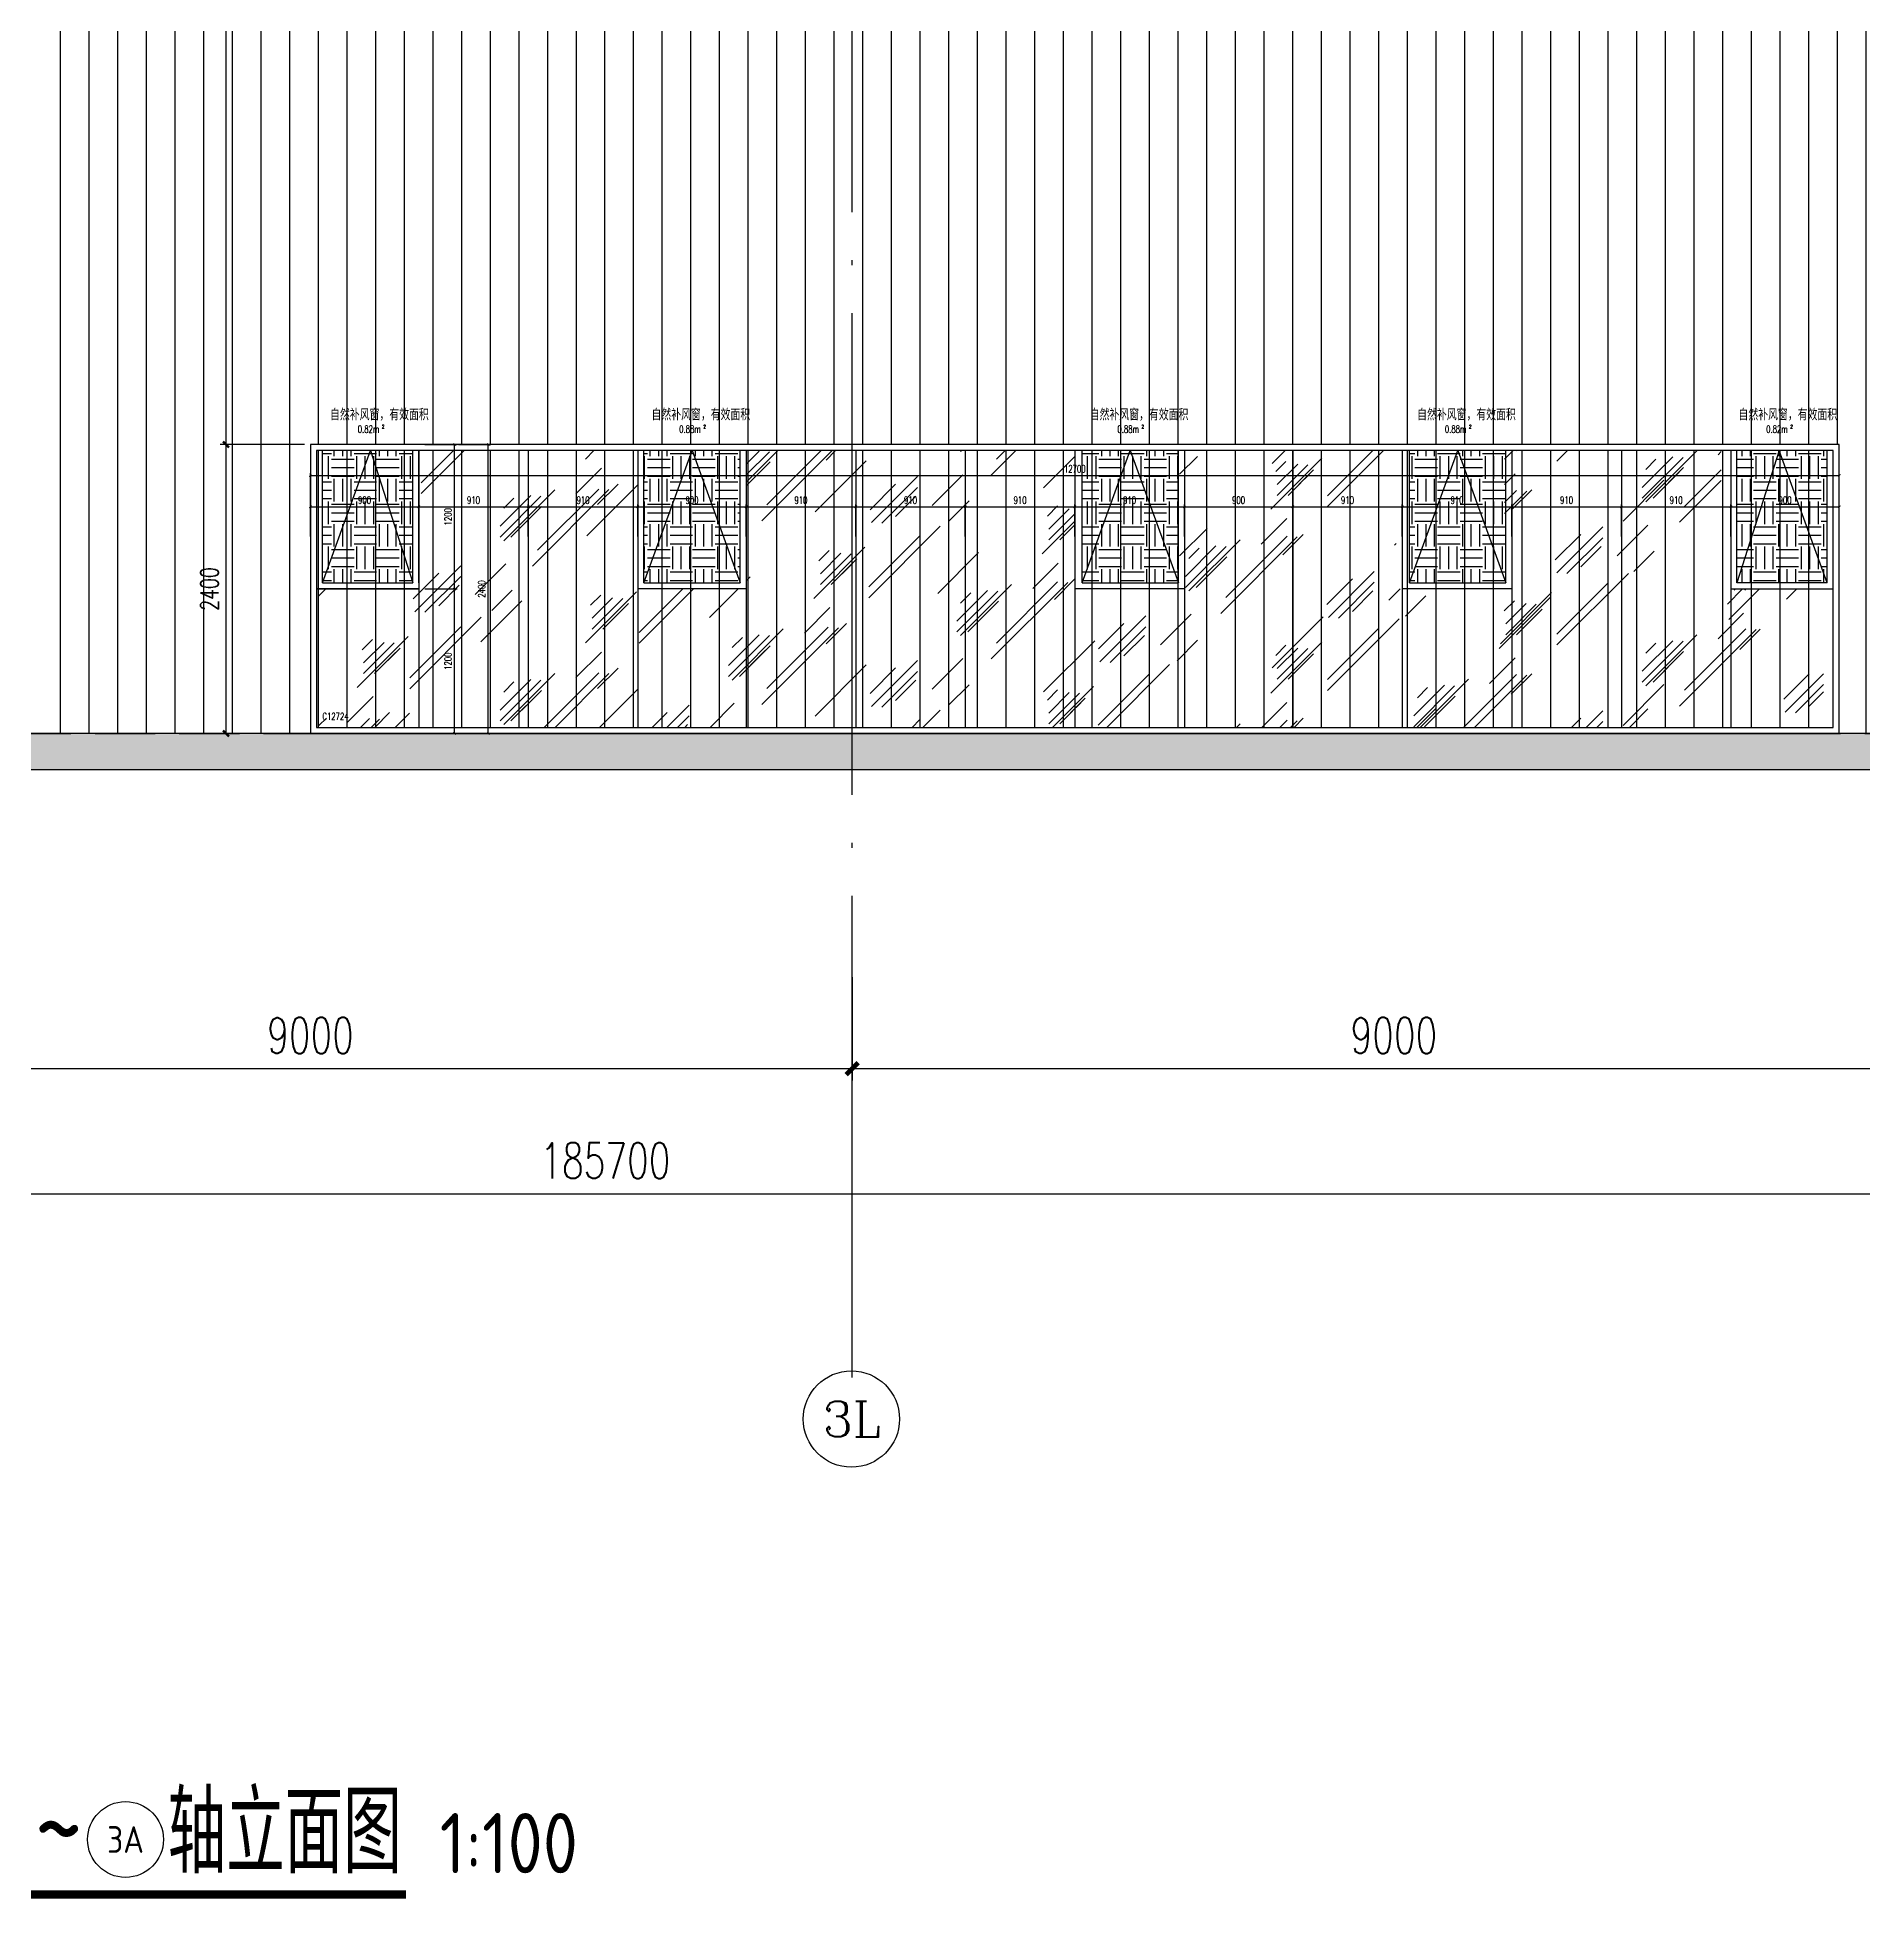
# Model space of a CAD drawing. Extents: x -4210259 to 293730, y -7499 to 868879.
# Drawn here: x -158069 to -142896, y 507556 to 523021 of the extents above; entities that cross this region are included whole.
import ezdxf
from ezdxf.enums import TextEntityAlignment as Align

# ---------------------------------------------------------------- set-up
doc = ezdxf.new("R2010")
doc.units = 0
doc.header["$LTSCALE"] = 1000
doc.header["$MEASUREMENT"] = 0
doc.linetypes.add('__DASH', pattern=[0.35, 0.25, -0.1])
doc.linetypes.add('DOTE', pattern=[2.42, 2, -0.2, 0.02, -0.2])
doc.layers.get('Defpoints').update_dxf_attribs({"color": 210})
for name, color, linetype in [('A-AXIS-D', 1, 'Continuous'), ('A-AXIS-DOTE', 14, 'DOTE'), ('A-AXIS-DP', 126, 'Continuous'), ('A-HATCH-2', 251, 'Continuous'), ('A-LIN-V', 9, 'Continuous'), ('A-WINDOW', 140, 'Continuous'), ('A-门窗表显示尺寸', 160, 'Continuous'), ('AS-WALL', 40, 'Continuous'), ('DIM_SYMB', 3, 'Continuous'), ('PUB_TEXT', 7, 'Continuous'), ('SPACE', 7, 'Continuous'), ('SPACE_HATCH', 8, 'Continuous')]:
    doc.layers.add(name, color=color, linetype=linetype)
doc.layers.add('A-WALL-HATCH', color=8, linetype='Continuous', lineweight=13)
doc.styles.add('_TCH_AXIS', font='COMPLEX', dxfattribs={"bigfont": 'GBCBIG'})
doc.styles.add('_TCH_DIM_T3', font='SIMPLEX', dxfattribs={"width": 0.705882, "bigfont": 'GBCBIG'})
doc.styles.add('_TCH_SPACE', font='SIMPLEX', dxfattribs={"height": 5, "bigfont": 'GBCBIG'})
doc.styles.add('A-DIM_T3', font='SIMPLEX', dxfattribs={"width": 0.705882, "bigfont": 'GBCBIG'})
doc.styles.add('A-STANDARD', font='SIMPLEX', dxfattribs={"bigfont": 'GBCBIG'})
doc.styles.get("Standard").update_dxf_attribs({"font": 'gbenor.shx', "bigfont": 'gbcbig.shx'})
doc.dimstyles.new('_TCH_ARCH&&100', dxfattribs={"dimtxt": 297.5, "dimasz": 100, "dimexe": 100, "dimexo": 100, "dimgap": 126.25, "dimtad": 1, "dimdec": 0, "dimzin": 0, "dimdsep": 46, "dimtxsty": '_TCH_DIM_T3', "dimblk": 'ARCHTICK', "dimcen": 0.09, "dimclrt": 7, "dimazin": 2, "dimtfac": 1, "dimtdec": 0, "dimtix": 1, "dimtmove": 2, "dimatfit": 3, "dimfxl": 0, "dimtolj": 1, "dimtzin": 0, "dimarcsym": 0})
doc.dimstyles.new('_TCH_ARCH&&50', dxfattribs={"dimtxt": 148.75, "dimasz": 50, "dimexe": 50, "dimexo": 50, "dimgap": 63.125, "dimtad": 1, "dimdec": 0, "dimzin": 0, "dimdsep": 46, "dimtxsty": '_TCH_DIM_T3', "dimblk": 'ARCHTICK', "dimcen": 0.09, "dimclrt": 7, "dimazin": 2, "dimtfac": 1, "dimtdec": 0, "dimtix": 1, "dimtmove": 2, "dimatfit": 3, "dimfxl": 0, "dimtolj": 1, "dimtzin": 0, "dimarcsym": 0})
doc.dimstyles.new('A-DIM&&20', dxfattribs={"dimtxt": 59.5, "dimasz": 20, "dimexe": 20, "dimexo": 20, "dimgap": 25.25, "dimtad": 1, "dimdec": 0, "dimzin": 0, "dimdsep": 46, "dimtxsty": 'A-DIM_T3', "dimblk": 'ARCHTICK', "dimcen": 0.09, "dimclrt": 7, "dimazin": 2, "dimtfac": 1, "dimtdec": 0, "dimtix": 1, "dimtmove": 2, "dimatfit": 3, "dimfxl": 0, "dimtolj": 1, "dimtzin": 0, "dimarcsym": 0})
pattern_1 = [(0, (0, 0), (187.5, 187.5), [187.5, -187.5]), (0, (0, 70.31), (187.5, 187.5), [187.5, -187.5]), (0, (0, 140.62), (187.5, 187.5), [187.5, -187.5]), (90, (23.44, 164.06), (-187.5, 187.5), [187.5, -187.5]), (90, (93.75, 164.06), (-187.5, 187.5), [187.5, -187.5]), (90, (164.06, 164.06), (-187.5, 187.5), [187.5, -187.5])]

# ---------------------------------------------------------------- blocks, each defined once
blk = doc.blocks.new('_ArchTick')
at = {"color": 0, "linetype": 'ByBlock', "const_width": 0.4}
blk.add_lwpolyline([(-0.5, -0.5), (0.5, 0.5)], dxfattribs=at)
blk = doc.blocks.new('*D1354')
at = {"layer": 'A-门窗表显示尺寸', "color": 0, "lineweight": -2}
for p, q in [((90329, 519637), (90597, 519637)), ((90577, 517237), (90577, 519637)), ((90329, 517237), (90597, 517237))]:
    blk.add_line(p, q, dxfattribs=at)
at = {"layer": 'Defpoints', "color": 0}
for p in [(90309, 519637), (90577, 519637), (90309, 517237)]:
    blk.add_point(p, dxfattribs=at)
at = {"layer": 'A-门窗表显示尺寸', "color": 0, "lineweight": -2, "xscale": 20, "yscale": 20, "zscale": 20}
for p, rotation in [((90577, 519637), 90), ((90577, 517237), 270)]:
    blk.add_blockref('_ArchTick', p, dxfattribs=dict(at, rotation=rotation))
at = {"layer": 'A-门窗表显示尺寸', "color": 7, "insert": (90522, 518437), "char_height": 59.5, "attachment_point": 5, "rotation": 90, "style": 'A-DIM_T3'}
blk.add_mtext('\\A1;2400', dxfattribs=at)
blk = doc.blocks.new('*D1355')
at = {"layer": 'A-门窗表显示尺寸', "color": 0, "lineweight": -2}
for p, q in [((89099, 519132), (89099, 519400)), ((89099, 519380), (101799, 519380)), ((101799, 519132), (101799, 519400))]:
    blk.add_line(p, q, dxfattribs=at)
at = {"layer": 'Defpoints', "color": 0}
for p in [(101799, 519380), (89099, 519112), (101799, 519112)]:
    blk.add_point(p, dxfattribs=at)
at = {"layer": 'A-门窗表显示尺寸', "color": 0, "lineweight": -2, "xscale": 20, "yscale": 20, "zscale": 20, "rotation": 180}
blk.add_blockref('_ArchTick', (89099, 519380), dxfattribs=at)
at = {"layer": 'A-门窗表显示尺寸', "color": 0, "lineweight": -2, "xscale": 20, "yscale": 20, "zscale": 20}
blk.add_blockref('_ArchTick', (101799, 519380), dxfattribs=at)
at = {"layer": 'A-门窗表显示尺寸', "color": 7, "insert": (95449, 519435), "char_height": 59.5, "attachment_point": 5, "style": 'A-DIM_T3'}
blk.add_mtext('\\A1;12700', dxfattribs=at)
blk = doc.blocks.new('*D1356')
at = {"layer": 'A-门窗表显示尺寸', "color": 0, "lineweight": -2}
for p, q in [((89099, 518872), (89099, 519140)), ((89999, 518872), (89999, 519140)), ((89099, 519120), (89999, 519120))]:
    blk.add_line(p, q, dxfattribs=at)
at = {"layer": 'Defpoints', "color": 0}
for p in [(89999, 519120), (89099, 518852), (89999, 518852)]:
    blk.add_point(p, dxfattribs=at)
at = {"layer": 'A-门窗表显示尺寸', "color": 0, "lineweight": -2, "xscale": 20, "yscale": 20, "zscale": 20, "rotation": 180}
blk.add_blockref('_ArchTick', (89099, 519120), dxfattribs=at)
at = {"layer": 'A-门窗表显示尺寸', "color": 0, "lineweight": -2, "xscale": 20, "yscale": 20, "zscale": 20}
blk.add_blockref('_ArchTick', (89999, 519120), dxfattribs=at)
at = {"layer": 'A-门窗表显示尺寸', "color": 7, "insert": (89549, 519175), "char_height": 59.5, "attachment_point": 5, "style": 'A-DIM_T3'}
blk.add_mtext('\\A1;900', dxfattribs=at)
blk = doc.blocks.new('*D1357')
at = {"layer": 'A-门窗表显示尺寸', "color": 0, "lineweight": -2}
for p, q in [((89999, 518872), (89999, 519140)), ((90909, 518872), (90909, 519140)), ((89999, 519120), (90909, 519120))]:
    blk.add_line(p, q, dxfattribs=at)
at = {"layer": 'Defpoints', "color": 0}
for p in [(90909, 519120), (89999, 518852), (90909, 518852)]:
    blk.add_point(p, dxfattribs=at)
at = {"layer": 'A-门窗表显示尺寸', "color": 0, "lineweight": -2, "xscale": 20, "yscale": 20, "zscale": 20, "rotation": 180}
blk.add_blockref('_ArchTick', (89999, 519120), dxfattribs=at)
at = {"layer": 'A-门窗表显示尺寸', "color": 0, "lineweight": -2, "xscale": 20, "yscale": 20, "zscale": 20}
blk.add_blockref('_ArchTick', (90909, 519120), dxfattribs=at)
at = {"layer": 'A-门窗表显示尺寸', "color": 7, "insert": (90454, 519175), "char_height": 59.5, "attachment_point": 5, "style": 'A-DIM_T3'}
blk.add_mtext('\\A1;910', dxfattribs=at)
blk = doc.blocks.new('*D1358')
at = {"layer": 'A-门窗表显示尺寸', "color": 0, "lineweight": -2}
for p, q in [((90909, 518872), (90909, 519140)), ((91819, 518872), (91819, 519140)), ((90909, 519120), (91819, 519120))]:
    blk.add_line(p, q, dxfattribs=at)
at = {"layer": 'Defpoints', "color": 0}
for p in [(91819, 519120), (90909, 518852), (91819, 518852)]:
    blk.add_point(p, dxfattribs=at)
at = {"layer": 'A-门窗表显示尺寸', "color": 0, "lineweight": -2, "xscale": 20, "yscale": 20, "zscale": 20, "rotation": 180}
blk.add_blockref('_ArchTick', (90909, 519120), dxfattribs=at)
at = {"layer": 'A-门窗表显示尺寸', "color": 0, "lineweight": -2, "xscale": 20, "yscale": 20, "zscale": 20}
blk.add_blockref('_ArchTick', (91819, 519120), dxfattribs=at)
at = {"layer": 'A-门窗表显示尺寸', "color": 7, "insert": (91364, 519175), "char_height": 59.5, "attachment_point": 5, "style": 'A-DIM_T3'}
blk.add_mtext('\\A1;910', dxfattribs=at)
blk = doc.blocks.new('*D1359')
at = {"layer": 'A-门窗表显示尺寸', "color": 0, "lineweight": -2}
for p, q in [((91819, 518872), (91819, 519140)), ((92719, 518872), (92719, 519140)), ((91819, 519120), (92719, 519120))]:
    blk.add_line(p, q, dxfattribs=at)
at = {"layer": 'Defpoints', "color": 0}
for p in [(92719, 519120), (91819, 518852), (92719, 518852)]:
    blk.add_point(p, dxfattribs=at)
at = {"layer": 'A-门窗表显示尺寸', "color": 0, "lineweight": -2, "xscale": 20, "yscale": 20, "zscale": 20, "rotation": 180}
blk.add_blockref('_ArchTick', (91819, 519120), dxfattribs=at)
at = {"layer": 'A-门窗表显示尺寸', "color": 0, "lineweight": -2, "xscale": 20, "yscale": 20, "zscale": 20}
blk.add_blockref('_ArchTick', (92719, 519120), dxfattribs=at)
at = {"layer": 'A-门窗表显示尺寸', "color": 7, "insert": (92269, 519175), "char_height": 59.5, "attachment_point": 5, "style": 'A-DIM_T3'}
blk.add_mtext('\\A1;900', dxfattribs=at)
blk = doc.blocks.new('*D1360')
at = {"layer": 'A-门窗表显示尺寸', "color": 0, "lineweight": -2}
for p, q in [((92719, 518872), (92719, 519140)), ((93629, 518872), (93629, 519140)), ((92719, 519120), (93629, 519120))]:
    blk.add_line(p, q, dxfattribs=at)
at = {"layer": 'Defpoints', "color": 0}
for p in [(93629, 519120), (92719, 518852), (93629, 518852)]:
    blk.add_point(p, dxfattribs=at)
at = {"layer": 'A-门窗表显示尺寸', "color": 0, "lineweight": -2, "xscale": 20, "yscale": 20, "zscale": 20, "rotation": 180}
blk.add_blockref('_ArchTick', (92719, 519120), dxfattribs=at)
at = {"layer": 'A-门窗表显示尺寸', "color": 0, "lineweight": -2, "xscale": 20, "yscale": 20, "zscale": 20}
blk.add_blockref('_ArchTick', (93629, 519120), dxfattribs=at)
at = {"layer": 'A-门窗表显示尺寸', "color": 7, "insert": (93174, 519175), "char_height": 59.5, "attachment_point": 5, "style": 'A-DIM_T3'}
blk.add_mtext('\\A1;910', dxfattribs=at)
blk = doc.blocks.new('*D1361')
at = {"layer": 'A-门窗表显示尺寸', "color": 0, "lineweight": -2}
for p, q in [((93629, 518872), (93629, 519140)), ((94539, 518872), (94539, 519140)), ((93629, 519120), (94539, 519120))]:
    blk.add_line(p, q, dxfattribs=at)
at = {"layer": 'Defpoints', "color": 0}
for p in [(94539, 519120), (93629, 518852), (94539, 518852)]:
    blk.add_point(p, dxfattribs=at)
at = {"layer": 'A-门窗表显示尺寸', "color": 0, "lineweight": -2, "xscale": 20, "yscale": 20, "zscale": 20, "rotation": 180}
blk.add_blockref('_ArchTick', (93629, 519120), dxfattribs=at)
at = {"layer": 'A-门窗表显示尺寸', "color": 0, "lineweight": -2, "xscale": 20, "yscale": 20, "zscale": 20}
blk.add_blockref('_ArchTick', (94539, 519120), dxfattribs=at)
at = {"layer": 'A-门窗表显示尺寸', "color": 7, "insert": (94084, 519175), "char_height": 59.5, "attachment_point": 5, "style": 'A-DIM_T3'}
blk.add_mtext('\\A1;910', dxfattribs=at)
blk = doc.blocks.new('*D1362')
at = {"layer": 'A-门窗表显示尺寸', "color": 0, "lineweight": -2}
for p, q in [((94539, 518872), (94539, 519140)), ((95449, 518872), (95449, 519140)), ((94539, 519120), (95449, 519120))]:
    blk.add_line(p, q, dxfattribs=at)
at = {"layer": 'Defpoints', "color": 0}
for p in [(95449, 519120), (94539, 518852), (95449, 518852)]:
    blk.add_point(p, dxfattribs=at)
at = {"layer": 'A-门窗表显示尺寸', "color": 0, "lineweight": -2, "xscale": 20, "yscale": 20, "zscale": 20, "rotation": 180}
blk.add_blockref('_ArchTick', (94539, 519120), dxfattribs=at)
at = {"layer": 'A-门窗表显示尺寸', "color": 0, "lineweight": -2, "xscale": 20, "yscale": 20, "zscale": 20}
blk.add_blockref('_ArchTick', (95449, 519120), dxfattribs=at)
at = {"layer": 'A-门窗表显示尺寸', "color": 7, "insert": (94994, 519175), "char_height": 59.5, "attachment_point": 5, "style": 'A-DIM_T3'}
blk.add_mtext('\\A1;910', dxfattribs=at)
blk = doc.blocks.new('*D1363')
at = {"layer": 'A-门窗表显示尺寸', "color": 0, "lineweight": -2}
for p, q in [((95449, 518872), (95449, 519140)), ((96359, 518872), (96359, 519140)), ((95449, 519120), (96359, 519120))]:
    blk.add_line(p, q, dxfattribs=at)
at = {"layer": 'Defpoints', "color": 0}
for p in [(96359, 519120), (95449, 518852), (96359, 518852)]:
    blk.add_point(p, dxfattribs=at)
at = {"layer": 'A-门窗表显示尺寸', "color": 0, "lineweight": -2, "xscale": 20, "yscale": 20, "zscale": 20, "rotation": 180}
blk.add_blockref('_ArchTick', (95449, 519120), dxfattribs=at)
at = {"layer": 'A-门窗表显示尺寸', "color": 0, "lineweight": -2, "xscale": 20, "yscale": 20, "zscale": 20}
blk.add_blockref('_ArchTick', (96359, 519120), dxfattribs=at)
at = {"layer": 'A-门窗表显示尺寸', "color": 7, "insert": (95904, 519175), "char_height": 59.5, "attachment_point": 5, "style": 'A-DIM_T3'}
blk.add_mtext('\\A1;910', dxfattribs=at)
blk = doc.blocks.new('*D1364')
at = {"layer": 'A-门窗表显示尺寸', "color": 0, "lineweight": -2}
for p, q in [((96359, 518872), (96359, 519140)), ((97259, 518872), (97259, 519140)), ((96359, 519120), (97259, 519120))]:
    blk.add_line(p, q, dxfattribs=at)
at = {"layer": 'Defpoints', "color": 0}
for p in [(97259, 519120), (96359, 518852), (97259, 518852)]:
    blk.add_point(p, dxfattribs=at)
at = {"layer": 'A-门窗表显示尺寸', "color": 0, "lineweight": -2, "xscale": 20, "yscale": 20, "zscale": 20, "rotation": 180}
blk.add_blockref('_ArchTick', (96359, 519120), dxfattribs=at)
at = {"layer": 'A-门窗表显示尺寸', "color": 0, "lineweight": -2, "xscale": 20, "yscale": 20, "zscale": 20}
blk.add_blockref('_ArchTick', (97259, 519120), dxfattribs=at)
at = {"layer": 'A-门窗表显示尺寸', "color": 7, "insert": (96809, 519175), "char_height": 59.5, "attachment_point": 5, "style": 'A-DIM_T3'}
blk.add_mtext('\\A1;900', dxfattribs=at)
blk = doc.blocks.new('*D1365')
at = {"layer": 'A-门窗表显示尺寸', "color": 0, "lineweight": -2}
for p, q in [((97259, 518872), (97259, 519140)), ((98169, 518872), (98169, 519140)), ((97259, 519120), (98169, 519120))]:
    blk.add_line(p, q, dxfattribs=at)
at = {"layer": 'Defpoints', "color": 0}
for p in [(98169, 519120), (97259, 518852), (98169, 518852)]:
    blk.add_point(p, dxfattribs=at)
at = {"layer": 'A-门窗表显示尺寸', "color": 0, "lineweight": -2, "xscale": 20, "yscale": 20, "zscale": 20, "rotation": 180}
blk.add_blockref('_ArchTick', (97259, 519120), dxfattribs=at)
at = {"layer": 'A-门窗表显示尺寸', "color": 0, "lineweight": -2, "xscale": 20, "yscale": 20, "zscale": 20}
blk.add_blockref('_ArchTick', (98169, 519120), dxfattribs=at)
at = {"layer": 'A-门窗表显示尺寸', "color": 7, "insert": (97714, 519175), "char_height": 59.5, "attachment_point": 5, "style": 'A-DIM_T3'}
blk.add_mtext('\\A1;910', dxfattribs=at)
blk = doc.blocks.new('*D1366')
at = {"layer": 'A-门窗表显示尺寸', "color": 0, "lineweight": -2}
for p, q in [((98169, 518872), (98169, 519140)), ((99079, 518872), (99079, 519140)), ((98169, 519120), (99079, 519120))]:
    blk.add_line(p, q, dxfattribs=at)
at = {"layer": 'Defpoints', "color": 0}
for p in [(99079, 519120), (98169, 518852), (99079, 518852)]:
    blk.add_point(p, dxfattribs=at)
at = {"layer": 'A-门窗表显示尺寸', "color": 0, "lineweight": -2, "xscale": 20, "yscale": 20, "zscale": 20, "rotation": 180}
blk.add_blockref('_ArchTick', (98169, 519120), dxfattribs=at)
at = {"layer": 'A-门窗表显示尺寸', "color": 0, "lineweight": -2, "xscale": 20, "yscale": 20, "zscale": 20}
blk.add_blockref('_ArchTick', (99079, 519120), dxfattribs=at)
at = {"layer": 'A-门窗表显示尺寸', "color": 7, "insert": (98624, 519175), "char_height": 59.5, "attachment_point": 5, "style": 'A-DIM_T3'}
blk.add_mtext('\\A1;910', dxfattribs=at)
blk = doc.blocks.new('*D1367')
at = {"layer": 'A-门窗表显示尺寸', "color": 0, "lineweight": -2}
for p, q in [((99079, 518872), (99079, 519140)), ((99989, 518872), (99989, 519140)), ((99079, 519120), (99989, 519120))]:
    blk.add_line(p, q, dxfattribs=at)
at = {"layer": 'Defpoints', "color": 0}
for p in [(99989, 519120), (99079, 518852), (99989, 518852)]:
    blk.add_point(p, dxfattribs=at)
at = {"layer": 'A-门窗表显示尺寸', "color": 0, "lineweight": -2, "xscale": 20, "yscale": 20, "zscale": 20, "rotation": 180}
blk.add_blockref('_ArchTick', (99079, 519120), dxfattribs=at)
at = {"layer": 'A-门窗表显示尺寸', "color": 0, "lineweight": -2, "xscale": 20, "yscale": 20, "zscale": 20}
blk.add_blockref('_ArchTick', (99989, 519120), dxfattribs=at)
at = {"layer": 'A-门窗表显示尺寸', "color": 7, "insert": (99534, 519175), "char_height": 59.5, "attachment_point": 5, "style": 'A-DIM_T3'}
blk.add_mtext('\\A1;910', dxfattribs=at)
blk = doc.blocks.new('*D1368')
at = {"layer": 'A-门窗表显示尺寸', "color": 0, "lineweight": -2}
for p, q in [((99989, 518872), (99989, 519140)), ((100899, 518872), (100899, 519140)), ((99989, 519120), (100899, 519120))]:
    blk.add_line(p, q, dxfattribs=at)
at = {"layer": 'Defpoints', "color": 0}
for p in [(100899, 519120), (99989, 518852), (100899, 518852)]:
    blk.add_point(p, dxfattribs=at)
at = {"layer": 'A-门窗表显示尺寸', "color": 0, "lineweight": -2, "xscale": 20, "yscale": 20, "zscale": 20, "rotation": 180}
blk.add_blockref('_ArchTick', (99989, 519120), dxfattribs=at)
at = {"layer": 'A-门窗表显示尺寸', "color": 0, "lineweight": -2, "xscale": 20, "yscale": 20, "zscale": 20}
blk.add_blockref('_ArchTick', (100899, 519120), dxfattribs=at)
at = {"layer": 'A-门窗表显示尺寸', "color": 7, "insert": (100444, 519175), "char_height": 59.5, "attachment_point": 5, "style": 'A-DIM_T3'}
blk.add_mtext('\\A1;910', dxfattribs=at)
blk = doc.blocks.new('*D1369')
at = {"layer": 'A-门窗表显示尺寸', "color": 0, "lineweight": -2}
for p, q in [((100899, 518872), (100899, 519140)), ((101799, 518872), (101799, 519140)), ((100899, 519120), (101799, 519120))]:
    blk.add_line(p, q, dxfattribs=at)
at = {"layer": 'Defpoints', "color": 0}
for p in [(101799, 519120), (100899, 518852), (101799, 518852)]:
    blk.add_point(p, dxfattribs=at)
at = {"layer": 'A-门窗表显示尺寸', "color": 0, "lineweight": -2, "xscale": 20, "yscale": 20, "zscale": 20, "rotation": 180}
blk.add_blockref('_ArchTick', (100899, 519120), dxfattribs=at)
at = {"layer": 'A-门窗表显示尺寸', "color": 0, "lineweight": -2, "xscale": 20, "yscale": 20, "zscale": 20}
blk.add_blockref('_ArchTick', (101799, 519120), dxfattribs=at)
at = {"layer": 'A-门窗表显示尺寸', "color": 7, "insert": (101349, 519175), "char_height": 59.5, "attachment_point": 5, "style": 'A-DIM_T3'}
blk.add_mtext('\\A1;900', dxfattribs=at)
blk = doc.blocks.new('*D1370')
at = {"layer": 'A-门窗表显示尺寸', "color": 0, "lineweight": -2}
for p, q in [((90049, 518437), (90317, 518437)), ((90297, 517237), (90297, 518437)), ((90049, 517237), (90317, 517237))]:
    blk.add_line(p, q, dxfattribs=at)
at = {"layer": 'Defpoints', "color": 0}
for p in [(90029, 518437), (90297, 518437), (90029, 517237)]:
    blk.add_point(p, dxfattribs=at)
at = {"layer": 'A-门窗表显示尺寸', "color": 0, "lineweight": -2, "xscale": 20, "yscale": 20, "zscale": 20}
for p, rotation in [((90297, 518437), 90), ((90297, 517237), 270)]:
    blk.add_blockref('_ArchTick', p, dxfattribs=dict(at, rotation=rotation))
at = {"layer": 'A-门窗表显示尺寸', "color": 7, "insert": (90242, 517837), "char_height": 59.5, "attachment_point": 5, "rotation": 90, "style": 'A-DIM_T3'}
blk.add_mtext('\\A1;1200', dxfattribs=at)
blk = doc.blocks.new('*D1371')
at = {"layer": 'A-门窗表显示尺寸', "color": 0, "lineweight": -2}
for p, q in [((90049, 519637), (90317, 519637)), ((90297, 518437), (90297, 519637)), ((90049, 518437), (90317, 518437))]:
    blk.add_line(p, q, dxfattribs=at)
at = {"layer": 'Defpoints', "color": 0}
for p in [(90029, 519637), (90297, 519637), (90029, 518437)]:
    blk.add_point(p, dxfattribs=at)
at = {"layer": 'A-门窗表显示尺寸', "color": 0, "lineweight": -2, "xscale": 20, "yscale": 20, "zscale": 20}
for p, rotation in [((90297, 519637), 90), ((90297, 518437), 270)]:
    blk.add_blockref('_ArchTick', p, dxfattribs=dict(at, rotation=rotation))
at = {"layer": 'A-门窗表显示尺寸', "color": 7, "insert": (90242, 519037), "char_height": 59.5, "attachment_point": 5, "rotation": 90, "style": 'A-DIM_T3'}
blk.add_mtext('\\A1;1200', dxfattribs=at)
blk = doc.blocks.new('*D161')
at = {"layer": 'A-AXIS-DP', "color": 0, "lineweight": -2}
for p, q in [((-155849, 519637), (-156550, 519637)), ((-156500, 517237), (-156500, 519637)), ((-155849, 517237), (-156550, 517237))]:
    blk.add_line(p, q, dxfattribs=at)
at = {"layer": 'Defpoints', "color": 0}
for p in [(-156500, 519637), (-155799, 519637), (-155799, 517237)]:
    blk.add_point(p, dxfattribs=at)
at = {"layer": 'A-AXIS-DP', "color": 0, "lineweight": -2, "xscale": 50, "yscale": 50, "zscale": 50}
for p, rotation in [((-156500, 519637), 90), ((-156500, 517237), 270)]:
    blk.add_blockref('_ArchTick', p, dxfattribs=dict(at, rotation=rotation))
at = {"layer": 'A-AXIS-DP', "color": 7, "insert": (-156638, 518437), "char_height": 148.8, "attachment_point": 5, "rotation": 90, "style": '_TCH_DIM_T3'}
blk.add_mtext('\\A1;2400', dxfattribs=at)
blk = doc.blocks.new('*D162')
at = {"layer": 'A-AXIS-DP', "color": 0, "lineweight": -2}
for p, q in [((-155849, 527787), (-156550, 527787)), ((-156500, 519637), (-156500, 527787)), ((-155849, 519637), (-156550, 519637))]:
    blk.add_line(p, q, dxfattribs=at)
at = {"layer": 'Defpoints', "color": 0}
for p in [(-156500, 527787), (-155799, 527787), (-155799, 519637)]:
    blk.add_point(p, dxfattribs=at)
at = {"layer": 'A-AXIS-DP', "color": 0, "lineweight": -2, "xscale": 50, "yscale": 50, "zscale": 50}
for p, rotation in [((-156500, 527787), 90), ((-156500, 519637), 270)]:
    blk.add_blockref('_ArchTick', p, dxfattribs=dict(at, rotation=rotation))
at = {"layer": 'A-AXIS-DP', "color": 7, "insert": (-156638, 523712), "char_height": 148.8, "attachment_point": 5, "rotation": 90, "style": '_TCH_DIM_T3'}
blk.add_mtext('\\A1;8150', dxfattribs=at)
blk = doc.blocks.new('*D748')
at = {"layer": 'A-AXIS-D', "color": 0, "lineweight": -2}
for p, q in [((-246199, 515211), (-246199, 513313)), ((-60499, 515211), (-60499, 513313)), ((-246199, 513413), (-60499, 513413))]:
    blk.add_line(p, q, dxfattribs=at)
at = {"layer": 'Defpoints', "color": 0}
for p in [(-246199, 515311), (-60499, 515311), (-60499, 513413)]:
    blk.add_point(p, dxfattribs=at)
at = {"layer": 'A-AXIS-D', "color": 0, "lineweight": -2, "xscale": 100, "yscale": 100, "zscale": 100, "rotation": 180}
blk.add_blockref('_ArchTick', (-246199, 513413), dxfattribs=at)
at = {"layer": 'A-AXIS-D', "color": 0, "lineweight": -2, "xscale": 100, "yscale": 100, "zscale": 100}
blk.add_blockref('_ArchTick', (-60499, 513413), dxfattribs=at)
at = {"layer": 'A-AXIS-D', "color": 7, "insert": (-153349, 513688), "char_height": 297.5, "attachment_point": 5, "style": '_TCH_DIM_T3'}
blk.add_mtext('\\A1;185700', dxfattribs=at)
blk = doc.blocks.new('*D1126')
at = {"layer": 'A-AXIS-D', "color": 0, "lineweight": -2}
for p, q in [((-160299, 515211), (-160299, 514353)), ((-151299, 515211), (-151299, 514353)), ((-160299, 514453), (-151299, 514453))]:
    blk.add_line(p, q, dxfattribs=at)
at = {"layer": 'Defpoints', "color": 0}
for p in [(-160299, 515311), (-151299, 515311), (-151299, 514453)]:
    blk.add_point(p, dxfattribs=at)
at = {"layer": 'A-AXIS-D', "color": 0, "lineweight": -2, "xscale": 100, "yscale": 100, "zscale": 100, "rotation": 180}
blk.add_blockref('_ArchTick', (-160299, 514453), dxfattribs=at)
at = {"layer": 'A-AXIS-D', "color": 0, "lineweight": -2, "xscale": 100, "yscale": 100, "zscale": 100}
blk.add_blockref('_ArchTick', (-151299, 514453), dxfattribs=at)
at = {"layer": 'A-AXIS-D', "color": 7, "insert": (-155799, 514728), "char_height": 297.5, "attachment_point": 5, "style": '_TCH_DIM_T3'}
blk.add_mtext('\\A1;9000', dxfattribs=at)
blk = doc.blocks.new('*D1127')
at = {"layer": 'A-AXIS-D', "color": 0, "lineweight": -2}
for p, q in [((-151299, 515211), (-151299, 514353)), ((-142299, 515211), (-142299, 514353)), ((-151299, 514453), (-142299, 514453))]:
    blk.add_line(p, q, dxfattribs=at)
at = {"layer": 'Defpoints', "color": 0}
for p in [(-151299, 515311), (-142299, 515311), (-142299, 514453)]:
    blk.add_point(p, dxfattribs=at)
at = {"layer": 'A-AXIS-D', "color": 0, "lineweight": -2, "xscale": 100, "yscale": 100, "zscale": 100, "rotation": 180}
blk.add_blockref('_ArchTick', (-151299, 514453), dxfattribs=at)
at = {"layer": 'A-AXIS-D', "color": 0, "lineweight": -2, "xscale": 100, "yscale": 100, "zscale": 100}
blk.add_blockref('_ArchTick', (-142299, 514453), dxfattribs=at)
at = {"layer": 'A-AXIS-D', "color": 7, "insert": (-146799, 514728), "char_height": 297.5, "attachment_point": 5, "style": '_TCH_DIM_T3'}
blk.add_mtext('\\A1;9000', dxfattribs=at)
blk = doc.blocks.new('rte5')
at = {"layer": 'A-WALL-HATCH'}
h = blk.add_hatch(dxfattribs=at)
h.set_pattern_fill('玻璃2', color=256, scale=100)
h.set_pattern_definition([(45, (1845629.7, 60), (0, 1527.35065), [600, -360, 600, -360, 240, -523.28157]), (45, (1845599.7, 90), (0, 1527.35065), [480, -600, 360, -360, 420, -463.28157]), (45, (1845599.7, 180), (0, 1527.35065), [360, -720, 240, -360, 540, -463.28157]), (45, (1845689.7, 90), (0, 1527.35065), [360, -720, 300, -1303.2815]), (45, (1845779.7, 180), (0, 1527.35065), [180, -900, 120, -1483.2815]), (45, (1845629.7, 330), (0, 1527.35065), [120, -900, 120, -480, 300, -763.28157]), (45, (1846169.7, 240), (0, 1527.35065), [600, -900, 720, -475.2816]), (45, (1846169.7, 150), (0, 1527.35065), [840, -600, 900, -355.2816]), (45, (1846319.7, 270), (0, -1697.0563), [600, -840, 480, -763.2816]), (45, (1846229.7, 450), (0, 1527.35065), [300, -1200, 360, -823.2816]), (45, (1846409.7, 360), (0, 1527.35065), [240, -1200, 240, -1003.2815])])
h.paths.add_polyline_path([(89169.3, 517287.5), (101669.3, 517287.5), (101669.3, 518437.5), (100819.3, 518437.5), (100819.3, 519587.5), (99019.3, 519587.5), (99019.3, 518437.5), (98119.3, 518437.5), (98119.3, 519587.5), (96319.3, 519587.5), (96319.3, 518437.5), (95449.3, 518437.5), (95449.3, 519587.5), (92719.3, 519587.5), (92719.3, 518437.5), (91819.3, 518437.5), (91819.3, 519587.5), (90019.3, 519587.5), (90019.3, 518437.5), (89169.3, 518437.5)])
at = {"layer": 'SPACE_HATCH'}
h = blk.add_hatch(dxfattribs=at)
h.set_pattern_fill('土壤', color=1, scale=50, style=0)
h.set_pattern_definition(pattern_1)
h.paths.add_polyline_path([(89949.3, 518487.5), (89199.3, 518487.5), (89199.3, 519587.5), (89949.3, 519587.5)])
h = blk.add_hatch(dxfattribs=at)
h.set_pattern_fill('土壤', color=1, scale=50, style=0)
h.set_pattern_definition(pattern_1)
h.paths.add_polyline_path([(92669.3, 518487.5), (91869.3, 518487.5), (91869.3, 519587.5), (92669.3, 519587.5)])
h = blk.add_hatch(dxfattribs=at)
h.set_pattern_fill('土壤', color=1, scale=50, style=0)
h.set_pattern_definition(pattern_1)
h.paths.add_polyline_path([(92669.3, 518487.5), (91869.3, 518487.5), (91869.3, 519587.5), (92669.3, 519587.5)])
h = blk.add_hatch(dxfattribs=at)
h.set_pattern_fill('土壤', color=1, scale=50, style=0)
h.set_pattern_definition(pattern_1)
h.paths.add_polyline_path([(96309.3, 518487.5), (95509.3, 518487.5), (95509.3, 519587.5), (96309.3, 519587.5)])
h = blk.add_hatch(dxfattribs=at)
h.set_pattern_fill('土壤', color=1, scale=50, style=0)
h.set_pattern_definition(pattern_1)
h.paths.add_polyline_path([(96309.3, 518487.5), (95509.3, 518487.5), (95509.3, 519587.5), (96309.3, 519587.5)])
h = blk.add_hatch(dxfattribs=at)
h.set_pattern_fill('土壤', color=1, scale=50, style=0)
h.set_pattern_definition(pattern_1)
h.paths.add_polyline_path([(99029.3, 518487.5), (98229.3, 518487.5), (98229.3, 519587.5), (99029.3, 519587.5)])
h = blk.add_hatch(dxfattribs=at)
h.set_pattern_fill('土壤', color=1, scale=50, style=0)
h.set_pattern_definition(pattern_1)
h.paths.add_polyline_path([(99029.3, 518487.5), (98229.3, 518487.5), (98229.3, 519587.5), (99029.3, 519587.5)])
h = blk.add_hatch(dxfattribs=at)
h.set_pattern_fill('土壤', color=1, scale=50, style=0)
h.set_pattern_definition(pattern_1)
h.paths.add_polyline_path([(100949.3, 518487.5), (101699.3, 518487.5), (101699.3, 519587.5), (100949.3, 519587.5)])
at = {"layer": 'A-WINDOW'}
for p, q in [((89199.3, 518487.5), (89199.3, 519587.5)), ((89949.3, 518487.5), (89949.3, 519587.5)), ((89999.3, 519587.5), (89999.3, 517287.5)), ((89999.3, 518487.5), (89999.3, 519587.5)), ((90909.3, 519587.5), (90909.3, 517287.5)), ((91819.3, 519587.5), (91819.3, 517287.5)), ((91869.3, 518487.5), (91869.3, 519587.5)), ((92669.3, 518487.5), (92669.3, 519587.5)), ((92719.3, 519587.5), (92719.3, 517287.5)), ((93629.3, 519587.5), (93629.3, 517287.5)), ((94539.3, 519587.5), (94539.3, 517287.5)), ((95449.3, 519587.5), (95449.3, 517287.5)), ((95509.3, 518487.5), (95509.3, 519587.5)), ((96309.3, 518487.5), (96309.3, 519587.5)), ((96359.3, 519587.5), (96359.3, 517287.5)), ((97259.3, 519587.5), (97259.3, 517287.5)), ((98169.3, 519587.5), (98169.3, 517287.5)), ((98229.3, 518487.5), (98229.3, 519587.5)), ((99029.3, 518487.5), (99029.3, 519587.5)), ((99079.3, 519587.5), (99079.3, 517287.5)), ((99989.3, 519587.5), (99989.3, 517287.5)), ((100899.3, 519587.5), (100899.3, 517287.5)), ((100949.3, 518487.5), (100949.3, 519587.5)), ((101699.3, 518487.5), (101699.3, 519587.5)), ((89149.3, 518437.5), (89999.3, 518437.5)), ((89999.3, 518437.5), (89149.3, 518437.5)), ((89199.3, 518487.5), (89949.3, 518487.5)), ((92719.3, 518437.5), (91819.3, 518437.5)), ((91869.3, 518487.5), (92669.3, 518487.5)), ((96359.3, 518437.5), (95449.3, 518437.5)), ((95509.3, 518487.5), (96309.3, 518487.5)), ((99079.3, 518437.5), (98169.3, 518437.5)), ((98229.3, 518487.5), (99029.3, 518487.5)), ((100899.3, 518437.5), (101749.3, 518437.5)), ((101699.3, 518487.5), (100949.3, 518487.5))]:
    blk.add_line(p, q, dxfattribs=at)
for points in [[(89099.3, 517237.5), (101799.3, 517237.5), (101799.3, 519637.5), (89099.3, 519637.5)], [(89149.3, 517287.5), (101749.3, 517287.5), (101749.3, 519587.5), (89149.3, 519587.5)]]:
    blk.add_lwpolyline(points, close=True, dxfattribs=at)
for points in [[(89199.3, 518487.5), (89599.5, 519587.5), (89949.3, 518487.5)], [(91869.3, 518487.5), (92269.5, 519587.5), (92669.3, 518487.5)], [(95509.3, 518487.5), (95909.5, 519587.5), (96309.3, 518487.5)], [(98229.3, 518487.5), (98629.5, 519587.5), (99029.3, 518487.5)], [(101699.3, 518487.5), (101299.2, 519587.5), (100949.3, 518487.5)]]:
    blk.add_lwpolyline(points, dxfattribs=at)
at = {"layer": 'A-门窗表显示尺寸', "color": 3, "style": 'A-STANDARD', "width": 0.705882}
blk.add_text('C12724', height=59.5, dxfattribs=at).set_placement((89198.9, 517350))
at = {"layer": 'SPACE', "color": 1, "style": '_TCH_SPACE'}
for p in [(89262.5, 519837.5), (91932.5, 519837.5), (91932.5, 519837.5), (95572.5, 519837.5), (95572.5, 519837.5), (98292.5, 519837.5), (98292.5, 519837.5), (100961.7, 519837.5)]:
    blk.add_text('自然补风窗，有效面积', height=96.45, dxfattribs=at).set_placement(p)
at = {"layer": 'SPACE', "color": 1, "style": '_TCH_SPACE', "width": 0.705882}
for s, height, p in [('0.82m', 59.5, (89492.7, 519735.1)), ('2', 29.8, (89692.7, 519770.1)), ('0.88m', 59.5, (92162.7, 519735.1)), ('0.88m', 59.5, (92162.7, 519735.1)), ('2', 29.8, (92362.7, 519770.1)), ('2', 29.8, (92362.7, 519770.1)), ('0.88m', 59.5, (95802.7, 519735.1)), ('0.88m', 59.5, (95802.7, 519735.1)), ('2', 29.8, (96002.7, 519770.1)), ('2', 29.8, (96002.7, 519770.1)), ('0.88m', 59.5, (98522.7, 519735.1)), ('0.88m', 59.5, (98522.7, 519735.1)), ('2', 29.8, (98722.7, 519770.1)), ('2', 29.8, (98722.7, 519770.1)), ('0.82m', 59.5, (101191.9, 519735.1)), ('2', 29.8, (101391.9, 519770.1))]:
    blk.add_text(s, height=height, dxfattribs=at).set_placement(p)
at = {"layer": 'A-门窗表显示尺寸'}
for p1, p2, distance, picture, middle in [((90029.3, 518437.5), (90029.3, 519637.5), -267.5, '*D1371', (90241.8, 519037.5)), ((90309.3, 517237.5), (90309.3, 519637.5), -267.5, '*D1354', (90521.8, 518437.5)), ((89099.3, 519112.3), (101799.3, 519112.3), 267.5, '*D1355', (95449.3, 519434.7)), ((89099.3, 518852.3), (89999.3, 518852.3), 267.5, '*D1356', (89549.3, 519174.7)), ((89999.3, 518852.3), (90909.3, 518852.3), 267.5, '*D1357', (90454.3, 519174.7)), ((90909.3, 518852.3), (91819.3, 518852.3), 267.5, '*D1358', (91364.3, 519174.7)), ((91819.3, 518852.3), (92719.3, 518852.3), 267.5, '*D1359', (92269.3, 519174.7)), ((92719.3, 518852.3), (93629.3, 518852.3), 267.5, '*D1360', (93174.3, 519174.7)), ((93629.3, 518852.3), (94539.3, 518852.3), 267.5, '*D1361', (94084.3, 519174.7)), ((94539.3, 518852.3), (95449.3, 518852.3), 267.5, '*D1362', (94994.3, 519174.7)), ((95449.3, 518852.3), (96359.3, 518852.3), 267.5, '*D1363', (95904.3, 519174.7)), ((96359.3, 518852.3), (97259.3, 518852.3), 267.5, '*D1364', (96809.3, 519174.7)), ((97259.3, 518852.3), (98169.3, 518852.3), 267.5, '*D1365', (97714.3, 519174.7)), ((98169.3, 518852.3), (99079.3, 518852.3), 267.5, '*D1366', (98624.3, 519174.7)), ((99079.3, 518852.3), (99989.3, 518852.3), 267.5, '*D1367', (99534.3, 519174.7)), ((99989.3, 518852.3), (100899.3, 518852.3), 267.5, '*D1368', (100444.3, 519174.7)), ((100899.3, 518852.3), (101799.3, 518852.3), 267.5, '*D1369', (101349.3, 519174.7)), ((90029.3, 517237.5), (90029.3, 518437.5), -267.5, '*D1370', (90241.8, 517837.5))]:
    dim = blk.add_aligned_dim(p1=p1, p2=p2, distance=distance, dimstyle='A-DIM&&20', dxfattribs=at)
    dim.commit()
    dim.dimension.update_dxf_attribs({"geometry": picture, "text_midpoint": middle})

msp = doc.modelspace()

# ---------------------------------------------------------------- hatches: boundary and pattern name
at = {"layer": 'A-HATCH-2'}
h = msp.add_hatch(dxfattribs=at)
h.set_pattern_fill('ANSI31', color=256, scale=150, angle=45)
h.set_pattern_definition([(90, (0, 0), (-238.125, 0), [])])
h.paths.add_polyline_path([(-140799.3, 535687.5), (-158099.3, 535687.5), (-158099.3, 525637.5), (-158099.3, 520237.5), (-158099.3, 520037.5), (-158099.3, 517237.5), (-158099.3, 517237.5), (-140799.3, 517237.5)])
h.paths.add_polyline_path([(-143099.3, 519637.5), (-143099.3, 517237.5), (-155799.3, 517237.5), (-155799.3, 519637.5)])
h.paths.add_polyline_path([(-143149.3, 519587.5), (-143149.3, 517287.5), (-155749.3, 517287.5), (-155749.3, 519587.5)], flags=16)
h.paths.add_polyline_path([(-143357.2, 518348.6), (-143357.2, 518526.3), (-143446.4, 518526.3), (-143446.4, 518348.6)], flags=0)
h.paths.add_polyline_path([(-149554.2, 519380.4), (-149344.5, 519380.4), (-149344.5, 519469.6), (-149554.2, 519469.6)], flags=0)
h.paths.add_polyline_path([(-155714.6, 517335.1), (-155460.9, 517335.1), (-155460.9, 517424.4), (-155714.6, 517424.4)], flags=0)
h = msp.add_hatch(dxfattribs=at)
h.set_pattern_fill('ANSI38', color=256, scale=150)
h.set_pattern_definition([(45, (0, 0), (-168.3798, 168.3798), []), (135, (0, 0), (-505.13941, 168.3798), [595.3125, -357.1875])])
h.paths.add_polyline_path([(-202256.5, 516937.5), (-246199.3, 516937.5), (-246199.3, 517237.5), (-202256.5, 517237.5)])
h.paths.add_polyline_path([(-200370.8, 516937.5), (-194299.3, 516937.5), (-194299.3, 517237.5), (-200370.8, 517237.5)])
h.paths.add_polyline_path([(-186549.3, 517237.5), (-189299.3, 517237.5), (-189299.3, 516937.5), (-186549.3, 516937.5)])
h.paths.add_polyline_path([(-140799.3, 516937.5), (-185149.3, 516937.5), (-185149.3, 517237.5), (-140799.3, 517237.5)])
h.paths.add_polyline_path([(-132549.3, 517237.5), (-134798.9, 517237.5), (-134798.9, 516937.5), (-132549.3, 516937.5)])
h.paths.add_polyline_path([(-105599.3, 516937.5), (-131149.3, 516937.5), (-131149.3, 517237.5), (-105599.3, 517237.5)])
h.paths.add_polyline_path([(-86299.3, 516937.5), (-105590, 516937.5), (-105590, 517237.5), (-86299.3, 517237.5)])
h.paths.add_polyline_path([(-78549.3, 517237.5), (-81299.3, 517237.5), (-81299.3, 516937.5), (-78549.3, 516937.5)])
h.paths.add_polyline_path([(-66490, 516937.5), (-77149.3, 516937.5), (-77149.3, 517237.5), (-66490, 517237.5)])

# ---------------------------------------------------------------- linework, layer by layer
at = {"layer": 'A-AXIS-D'}
msp.add_circle((-151305.6, 511541.7), 400, dxfattribs=at)
at = {"layer": 'A-AXIS-DOTE', "ltscale": 2}
msp.add_line((-151299.3, 511887.5), (-151299.3, 538485.1), dxfattribs=at)
at = {"layer": 'A-AXIS-DOTE', "linetype": '__DASH', "ltscale": 2}
msp.add_line((-252788.4, 517237.5), (-54309.8, 517237.5), dxfattribs=at)
at = {"layer": 'A-LIN-V'}
msp.add_line((-60499.3, 517237.5), (-246199.3, 517237.5), dxfattribs=at)
at = {"layer": 'AS-WALL'}
msp.add_line((-252788.4, 516937.5), (-54309.8, 516937.5), dxfattribs=at)
at = {"layer": 'DIM_SYMB', "const_width": 70}
msp.add_lwpolyline([(-161059.8, 507591.3), (-155005.8, 507591.3)], dxfattribs=at)
at = {"layer": 'PUB_TEXT'}
msp.add_circle((-157335.1, 508048.6), 315, dxfattribs=at)

# ---------------------------------------------------------------- block references
at = {"layer": 'A-LIN-V'}
msp.add_blockref('rte5', (-244898.7, 0), dxfattribs=at)

# ---------------------------------------------------------------- texts
at = {"layer": 'PUB_TEXT', "style": '_TCH_AXIS'}
msp.add_text('3L', height=294.28, dxfattribs=at).set_placement((-151543.8, 511394.6), (-151067.4, 511394.6), align=Align.FIT)
at = {"layer": 'PUB_TEXT'}
for s, height, p in [('轴立面图', 675.18, (-156985.1, 507768.6)), ('~', 700, (-158093.5, 507768.6)), ('1:100', 500, (-154725.8, 507768.6))]:
    msp.add_text(s, height=height, dxfattribs=at).set_placement(p)
at = {"layer": 'PUB_TEXT', "width": 1.035668}
msp.add_text('3A', height=221.71, dxfattribs=at).set_placement((-157488.2, 507937.7), (-157182, 507937.7), align=Align.FIT)

# ---------------------------------------------------------------- dimensions: what is measured, and where the dimension line sits
at = {"layer": 'A-AXIS-D'}
for base, p1, p2, picture, middle in [((-60499.3, 513413.4), (-246199.3, 515311.4), (-60499.3, 515311.4), '*D748', (-153349.3, 513688.4)), ((-151299.3, 514453.4), (-160299.3, 515311.4), (-151299.3, 515311.4), '*D1126', (-155799.3, 514728.4)), ((-142299.3, 514453.4), (-151299.3, 515311.4), (-142299.3, 515311.4), '*D1127', (-146799.3, 514728.4))]:
    dim = msp.add_linear_dim(base=base, p1=p1, p2=p2, angle=0, dimstyle='_TCH_ARCH&&100', override={"dimgap": 0}, dxfattribs=at)
    dim.commit()
    dim.dimension.update_dxf_attribs({"geometry": picture, "text_midpoint": middle, "dimtype": 129})
at = {"layer": 'A-AXIS-DP'}
for p1, p2, picture, middle in [((-155799.3, 519637.5), (-155799.3, 527787.5), '*D162', (-156637.5, 523712.5)), ((-155799.3, 517237.5), (-155799.3, 519637.5), '*D161', (-156637.5, 518437.5))]:
    dim = msp.add_aligned_dim(p1=p1, p2=p2, distance=700.7, dimstyle='_TCH_ARCH&&50', dxfattribs=at)
    dim.commit()
    dim.dimension.update_dxf_attribs({"geometry": picture, "text_midpoint": middle})

doc.saveas('drawing.dxf')
